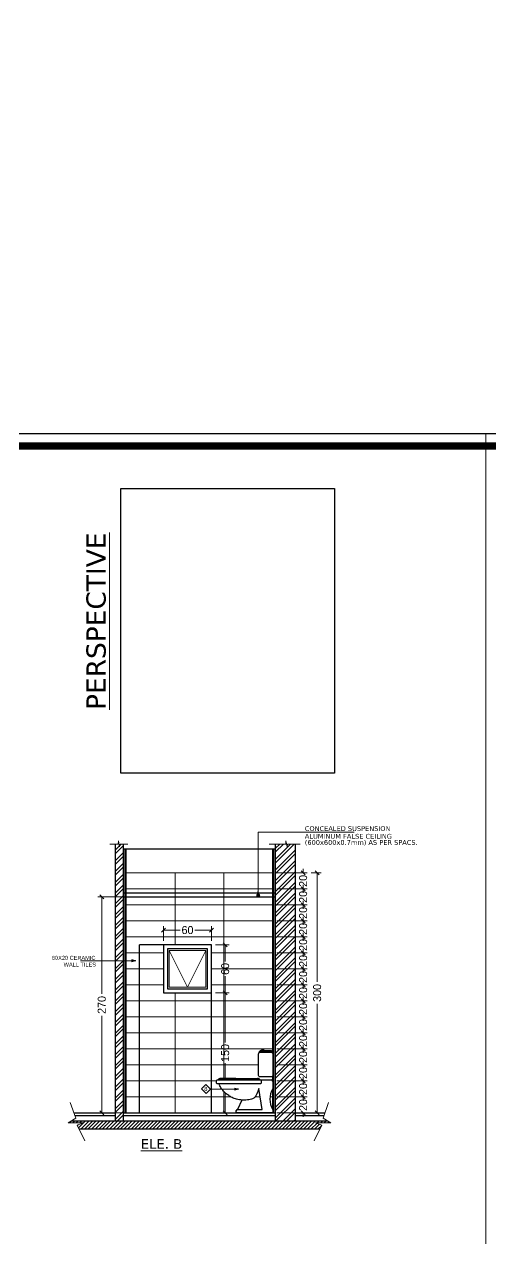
# Model space of a CAD drawing. Header units: centimetres. Extents: x 7997 to 116674, y 1017 to 13844.
# Drawn here: x 50776 to 51358, y 9766 to 11284 of the extents above; entities that cross this region are included whole.
import ezdxf
from ezdxf.xclip import XClip

# ---------------------------------------------------------------- set-up
doc = ezdxf.new("R2010")
doc.units = ezdxf.units.CM
doc.header["$LTSCALE"] = 200
doc.header["$XCLIPFRAME"] = 0
doc.header["$PDMODE"] = 2
for name, color, linetype in [('A-DIM', 10, 'Continuous'), ('AFP-HATCH-TILES', 251, 'Continuous'), ('AFP-TOILET FIXTURE', 8, 'Continuous'), ('AFP-WALL  PLASTER', 8, 'Continuous'), ('COL', 1, 'Continuous'), ('DIM', 11, 'Continuous'), ('STEP', 7, 'Continuous'), ('WIN', 6, 'Continuous')]:
    doc.layers.add(name, color=color, linetype=linetype)
for name, color, linetype, lineweight in [('HA', 251, 'Continuous', 0), ('HAT', 8, 'Continuous', 9), ('TEXT', 6, 'Continuous', 18), ('WALL', 3, 'Continuous', 25), ('WLL', 6, 'Continuous', 30)]:
    doc.layers.add(name, color=color, linetype=linetype, lineweight=lineweight)
doc.styles.add('sheet notes', font='verdana.ttf')
doc.styles.add('Style-Arial', font='arial.ttf')
doc.styles.add('T2', font='')
doc.styles.get('T2').set_extended_font_data('Elisia')
doc.dimstyles.new('NORMAL', dxfattribs={"dimtxt": 18, "dimasz": 5, "dimexe": 5, "dimexo": 5, "dimgap": 1, "dimtad": 0, "dimdec": 0, "dimdsep": 46, "dimtxsty": 'T2', "dimblk1": 'OBLIQUE', "dimblk2": 'OBLIQUE', "dimsah": 1, "dimcen": 0.09, "dimclrd": 4, "dimclre": 4, "dimclrt": 6, "dimadec": 0, "dimazin": 0, "dimtfac": 1, "dimtdec": 0, "dimtofl": 0, "dimtmove": 1, "dimatfit": 2, "dimldrblk": 'OPEN30', "dimfxl": 0, "dimtolj": 1, "dimtzin": 0, "dimlwd": 5, "dimlwe": 5, "dimarcsym": 0})
doc.dimstyles.new('NORMAL-1', dxfattribs={"dimtxt": 10, "dimasz": 5, "dimexe": 5, "dimexo": 5, "dimgap": 1, "dimtad": 0, "dimdec": 0, "dimdsep": 46, "dimtxsty": 'T2', "dimblk1": 'OBLIQUE', "dimblk2": 'OBLIQUE', "dimsah": 1, "dimcen": 0.09, "dimclrd": 4, "dimclre": 4, "dimclrt": 6, "dimadec": 0, "dimazin": 0, "dimtfac": 1, "dimtdec": 0, "dimtofl": 0, "dimtmove": 1, "dimatfit": 3, "dimldrblk": 'OPEN30', "dimfxl": 0, "dimtolj": 1, "dimtzin": 0, "dimlwd": 5, "dimlwe": 5, "dimarcsym": 0})
picture_1 = doc.add_image_def('image1.jpg', size_in_pixel=(2250, 3000))
pattern_1 = [(45, (-33014.8116, -54636.4848), (-2.65165043, 2.65165043), [])]

# ---------------------------------------------------------------- blocks, each defined once
blk = doc.blocks.new('_OBLIQUE')
at = {"color": 0, "linetype": 'ByBlock'}
blk.add_line((-0.5, -0.5), (0.5, 0.5), dxfattribs=at)
blk = doc.blocks.new('*D1312')
at = {"layer": 'Defpoints', "color": 0, "transparency": 16777216}
for p in [(50872.5, 10193.4, 0), (50903.1, 10193.4, 0), (50903.1, 9923.4, 0)]:
    blk.add_point(p, dxfattribs=at)
at = {"layer": 'DIM', "color": 4, "lineweight": 5, "transparency": 16777216}
for p, q in [((50898.1, 10193.4, 0), (50867.5, 10193.4, 0)), ((50872.5, 10193.4, 0), (50872.5, 10072.3, 0)), ((50872.5, 9923.4, 0), (50872.5, 10044.6, 0)), ((50898.1, 9923.4, 0), (50867.5, 9923.4, 0))]:
    blk.add_line(p, q, dxfattribs=at)
at = {"layer": 'DIM', "color": 4, "lineweight": 5, "transparency": 16777216, "xscale": 5, "yscale": 5, "zscale": 5}
for p, rotation in [((50872.5, 10193.4, 0), 90), ((50872.5, 9923.4, 0), 270)]:
    blk.add_blockref('_OBLIQUE', p, dxfattribs=dict(at, rotation=rotation))
at = {"layer": 'DIM', "color": 6, "transparency": 16777216, "insert": (50872.5, 10058.4, 0), "char_height": 10, "attachment_point": 5, "rotation": 90, "style": 'T2'}
blk.add_mtext('\\A1;270', dxfattribs=at)
blk = doc.blocks.new('_Open30')
at = {"color": 0, "linetype": 'ByBlock', "lineweight": -2}
for p, q in [((-1, 0.27), (0, 0)), ((0, 0), (-1, -0.27)), ((0, 0), (-1, 0))]:
    blk.add_line(p, q, dxfattribs=at)
blk = doc.blocks.new('*D1313')
at = {"layer": 'Defpoints', "color": 0, "transparency": 16777216}
for p in [(51086.1, 9943.4, 0), (51124.1, 9943.4, 0), (51086.1, 9923.4, 0)]:
    blk.add_point(p, dxfattribs=at)
at = {"layer": 'DIM', "color": 4, "lineweight": 5, "transparency": 16777216}
for p, q in [((51091.1, 9943.4, 0), (51129.1, 9943.4, 0)), ((51124.1, 9943.4, 0), (51124.1, 9948.4, 0)), ((51091.1, 9923.4, 0), (51129.1, 9923.4, 0)), ((51124.1, 9923.4, 0), (51124.1, 9918.4, 0))]:
    blk.add_line(p, q, dxfattribs=at)
at = {"layer": 'DIM', "color": 4, "lineweight": 5, "transparency": 16777216, "xscale": 5, "yscale": 5, "zscale": 5}
for p, rotation in [((51124.1, 9943.4, 0), 270), ((51124.1, 9923.4, 0), 90)]:
    blk.add_blockref('_OBLIQUE', p, dxfattribs=dict(at, rotation=rotation))
at = {"layer": 'DIM', "color": 6, "transparency": 16777216, "insert": (51124.1, 9933.4, 0), "char_height": 10, "attachment_point": 5, "rotation": 90, "style": 'T2'}
blk.add_mtext('\\A1;20', dxfattribs=at)
blk = doc.blocks.new('*D1314')
at = {"layer": 'Defpoints', "color": 0, "transparency": 16777216}
for p in [(51086.1, 9963.4, 0), (51124.1, 9963.4, 0), (51086.1, 9943.4, 0)]:
    blk.add_point(p, dxfattribs=at)
at = {"layer": 'DIM', "color": 4, "lineweight": 5, "transparency": 16777216}
for p, q in [((51124.1, 9963.4, 0), (51124.1, 9968.4, 0)), ((51091.1, 9963.4, 0), (51129.1, 9963.4, 0)), ((51091.1, 9943.4, 0), (51129.1, 9943.4, 0)), ((51124.1, 9943.4, 0), (51124.1, 9938.4, 0))]:
    blk.add_line(p, q, dxfattribs=at)
at = {"layer": 'DIM', "color": 4, "lineweight": 5, "transparency": 16777216, "xscale": 5, "yscale": 5, "zscale": 5}
for p, rotation in [((51124.1, 9963.4, 0), 270), ((51124.1, 9943.4, 0), 90)]:
    blk.add_blockref('_OBLIQUE', p, dxfattribs=dict(at, rotation=rotation))
at = {"layer": 'DIM', "color": 6, "transparency": 16777216, "insert": (51124.1, 9953.4, 0), "char_height": 10, "attachment_point": 5, "rotation": 90, "style": 'T2'}
blk.add_mtext('\\A1;20', dxfattribs=at)
blk = doc.blocks.new('*D1315')
at = {"layer": 'Defpoints', "color": 0, "transparency": 16777216}
for p in [(51086.1, 9983.4, 0), (51124.1, 9983.4, 0), (51086.1, 9963.4, 0)]:
    blk.add_point(p, dxfattribs=at)
at = {"layer": 'DIM', "color": 4, "lineweight": 5, "transparency": 16777216}
for p, q in [((51124.1, 9983.4, 0), (51124.1, 9988.4, 0)), ((51091.1, 9983.4, 0), (51129.1, 9983.4, 0)), ((51091.1, 9963.4, 0), (51129.1, 9963.4, 0)), ((51124.1, 9963.4, 0), (51124.1, 9958.4, 0))]:
    blk.add_line(p, q, dxfattribs=at)
at = {"layer": 'DIM', "color": 4, "lineweight": 5, "transparency": 16777216, "xscale": 5, "yscale": 5, "zscale": 5}
for p, rotation in [((51124.1, 9983.4, 0), 270), ((51124.1, 9963.4, 0), 90)]:
    blk.add_blockref('_OBLIQUE', p, dxfattribs=dict(at, rotation=rotation))
at = {"layer": 'DIM', "color": 6, "transparency": 16777216, "insert": (51124.1, 9973.4, 0), "char_height": 10, "attachment_point": 5, "rotation": 90, "style": 'T2'}
blk.add_mtext('\\A1;20', dxfattribs=at)
blk = doc.blocks.new('*D1316')
at = {"layer": 'Defpoints', "color": 0, "transparency": 16777216}
for p in [(51086.1, 10003.4, 0), (51124.1, 10003.4, 0), (51086.1, 9983.4, 0)]:
    blk.add_point(p, dxfattribs=at)
at = {"layer": 'DIM', "color": 4, "lineweight": 5, "transparency": 16777216}
for p, q in [((51091.1, 10003.4, 0), (51129.1, 10003.4, 0)), ((51124.1, 10003.4, 0), (51124.1, 10008.4, 0)), ((51091.1, 9983.4, 0), (51129.1, 9983.4, 0)), ((51124.1, 9983.4, 0), (51124.1, 9978.4, 0))]:
    blk.add_line(p, q, dxfattribs=at)
at = {"layer": 'DIM', "color": 4, "lineweight": 5, "transparency": 16777216, "xscale": 5, "yscale": 5, "zscale": 5}
for p, rotation in [((51124.1, 10003.4, 0), 270), ((51124.1, 9983.4, 0), 90)]:
    blk.add_blockref('_OBLIQUE', p, dxfattribs=dict(at, rotation=rotation))
at = {"layer": 'DIM', "color": 6, "transparency": 16777216, "insert": (51124.1, 9993.4, 0), "char_height": 10, "attachment_point": 5, "rotation": 90, "style": 'T2'}
blk.add_mtext('\\A1;20', dxfattribs=at)
blk = doc.blocks.new('*D1317')
at = {"layer": 'Defpoints', "color": 0, "transparency": 16777216}
for p in [(51086.1, 10023.4, 0), (51124.1, 10023.4, 0), (51086.1, 10003.4, 0)]:
    blk.add_point(p, dxfattribs=at)
at = {"layer": 'DIM', "color": 4, "lineweight": 5, "transparency": 16777216}
for p, q in [((51091.1, 10023.4, 0), (51129.1, 10023.4, 0)), ((51124.1, 10023.4, 0), (51124.1, 10028.4, 0)), ((51091.1, 10003.4, 0), (51129.1, 10003.4, 0)), ((51124.1, 10003.4, 0), (51124.1, 9998.4, 0))]:
    blk.add_line(p, q, dxfattribs=at)
at = {"layer": 'DIM', "color": 4, "lineweight": 5, "transparency": 16777216, "xscale": 5, "yscale": 5, "zscale": 5}
for p, rotation in [((51124.1, 10023.4, 0), 270), ((51124.1, 10003.4, 0), 90)]:
    blk.add_blockref('_OBLIQUE', p, dxfattribs=dict(at, rotation=rotation))
at = {"layer": 'DIM', "color": 6, "transparency": 16777216, "insert": (51124.1, 10013.4, 0), "char_height": 10, "attachment_point": 5, "rotation": 90, "style": 'T2'}
blk.add_mtext('\\A1;20', dxfattribs=at)
blk = doc.blocks.new('*D1318')
at = {"layer": 'Defpoints', "color": 0, "transparency": 16777216}
for p in [(51086.1, 10043.4, 0), (51124.1, 10043.4, 0), (51086.1, 10023.4, 0)]:
    blk.add_point(p, dxfattribs=at)
at = {"layer": 'DIM', "color": 4, "lineweight": 5, "transparency": 16777216}
for p, q in [((51124.1, 10043.4, 0), (51124.1, 10048.4, 0)), ((51091.1, 10043.4, 0), (51129.1, 10043.4, 0)), ((51091.1, 10023.4, 0), (51129.1, 10023.4, 0)), ((51124.1, 10023.4, 0), (51124.1, 10018.4, 0))]:
    blk.add_line(p, q, dxfattribs=at)
at = {"layer": 'DIM', "color": 4, "lineweight": 5, "transparency": 16777216, "xscale": 5, "yscale": 5, "zscale": 5}
for p, rotation in [((51124.1, 10043.4, 0), 270), ((51124.1, 10023.4, 0), 90)]:
    blk.add_blockref('_OBLIQUE', p, dxfattribs=dict(at, rotation=rotation))
at = {"layer": 'DIM', "color": 6, "transparency": 16777216, "insert": (51124.1, 10033.4, 0), "char_height": 10, "attachment_point": 5, "rotation": 90, "style": 'T2'}
blk.add_mtext('\\A1;20', dxfattribs=at)
blk = doc.blocks.new('*D1319')
at = {"layer": 'Defpoints', "color": 0, "transparency": 16777216}
for p in [(51086.1, 10063.4, 0), (51124.1, 10063.4, 0), (51086.1, 10043.4, 0)]:
    blk.add_point(p, dxfattribs=at)
at = {"layer": 'DIM', "color": 4, "lineweight": 5, "transparency": 16777216}
for p, q in [((51091.1, 10063.4, 0), (51129.1, 10063.4, 0)), ((51124.1, 10063.4, 0), (51124.1, 10068.4, 0)), ((51091.1, 10043.4, 0), (51129.1, 10043.4, 0)), ((51124.1, 10043.4, 0), (51124.1, 10038.4, 0))]:
    blk.add_line(p, q, dxfattribs=at)
at = {"layer": 'DIM', "color": 4, "lineweight": 5, "transparency": 16777216, "xscale": 5, "yscale": 5, "zscale": 5}
for p, rotation in [((51124.1, 10063.4, 0), 270), ((51124.1, 10043.4, 0), 90)]:
    blk.add_blockref('_OBLIQUE', p, dxfattribs=dict(at, rotation=rotation))
at = {"layer": 'DIM', "color": 6, "transparency": 16777216, "insert": (51124.1, 10053.4, 0), "char_height": 10, "attachment_point": 5, "rotation": 90, "style": 'T2'}
blk.add_mtext('\\A1;20', dxfattribs=at)
blk = doc.blocks.new('*D1320')
at = {"layer": 'Defpoints', "color": 0, "transparency": 16777216}
for p in [(51086.1, 10083.4, 0), (51124.1, 10083.4, 0), (51086.1, 10063.4, 0)]:
    blk.add_point(p, dxfattribs=at)
at = {"layer": 'DIM', "color": 4, "lineweight": 5, "transparency": 16777216}
for p, q in [((51091.1, 10083.4, 0), (51129.1, 10083.4, 0)), ((51124.1, 10083.4, 0), (51124.1, 10088.4, 0)), ((51091.1, 10063.4, 0), (51129.1, 10063.4, 0)), ((51124.1, 10063.4, 0), (51124.1, 10058.4, 0))]:
    blk.add_line(p, q, dxfattribs=at)
at = {"layer": 'DIM', "color": 4, "lineweight": 5, "transparency": 16777216, "xscale": 5, "yscale": 5, "zscale": 5}
for p, rotation in [((51124.1, 10083.4, 0), 270), ((51124.1, 10063.4, 0), 90)]:
    blk.add_blockref('_OBLIQUE', p, dxfattribs=dict(at, rotation=rotation))
at = {"layer": 'DIM', "color": 6, "transparency": 16777216, "insert": (51124.1, 10073.4, 0), "char_height": 10, "attachment_point": 5, "rotation": 90, "style": 'T2'}
blk.add_mtext('\\A1;20', dxfattribs=at)
blk = doc.blocks.new('*D1321')
at = {"layer": 'Defpoints', "color": 0, "transparency": 16777216}
for p in [(51086.1, 10103.4, 0), (51124.1, 10103.4, 0), (51086.1, 10083.4, 0)]:
    blk.add_point(p, dxfattribs=at)
at = {"layer": 'DIM', "color": 4, "lineweight": 5, "transparency": 16777216}
for p, q in [((51124.1, 10103.4, 0), (51124.1, 10108.4, 0)), ((51091.1, 10103.4, 0), (51129.1, 10103.4, 0)), ((51091.1, 10083.4, 0), (51129.1, 10083.4, 0)), ((51124.1, 10083.4, 0), (51124.1, 10078.4, 0))]:
    blk.add_line(p, q, dxfattribs=at)
at = {"layer": 'DIM', "color": 4, "lineweight": 5, "transparency": 16777216, "xscale": 5, "yscale": 5, "zscale": 5}
for p, rotation in [((51124.1, 10103.4, 0), 270), ((51124.1, 10083.4, 0), 90)]:
    blk.add_blockref('_OBLIQUE', p, dxfattribs=dict(at, rotation=rotation))
at = {"layer": 'DIM', "color": 6, "transparency": 16777216, "insert": (51124.1, 10093.4, 0), "char_height": 10, "attachment_point": 5, "rotation": 90, "style": 'T2'}
blk.add_mtext('\\A1;20', dxfattribs=at)
blk = doc.blocks.new('*D1322')
at = {"layer": 'Defpoints', "color": 0, "transparency": 16777216}
for p in [(51086.1, 10123.4, 0), (51124.1, 10123.4, 0), (51086.1, 10103.4, 0)]:
    blk.add_point(p, dxfattribs=at)
at = {"layer": 'DIM', "color": 4, "lineweight": 5, "transparency": 16777216}
for p, q in [((51091.1, 10123.4, 0), (51129.1, 10123.4, 0)), ((51124.1, 10123.4, 0), (51124.1, 10128.4, 0)), ((51091.1, 10103.4, 0), (51129.1, 10103.4, 0)), ((51124.1, 10103.4, 0), (51124.1, 10098.4, 0))]:
    blk.add_line(p, q, dxfattribs=at)
at = {"layer": 'DIM', "color": 4, "lineweight": 5, "transparency": 16777216, "xscale": 5, "yscale": 5, "zscale": 5}
for p, rotation in [((51124.1, 10123.4, 0), 270), ((51124.1, 10103.4, 0), 90)]:
    blk.add_blockref('_OBLIQUE', p, dxfattribs=dict(at, rotation=rotation))
at = {"layer": 'DIM', "color": 6, "transparency": 16777216, "insert": (51124.1, 10113.4, 0), "char_height": 10, "attachment_point": 5, "rotation": 90, "style": 'T2'}
blk.add_mtext('\\A1;20', dxfattribs=at)
blk = doc.blocks.new('*D1323')
at = {"layer": 'Defpoints', "color": 0, "transparency": 16777216}
for p in [(51086.1, 10143.4, 0), (51124.1, 10143.4, 0), (51086.1, 10123.4, 0)]:
    blk.add_point(p, dxfattribs=at)
at = {"layer": 'DIM', "color": 4, "lineweight": 5, "transparency": 16777216}
for p, q in [((51091.1, 10143.4, 0), (51129.1, 10143.4, 0)), ((51124.1, 10143.4, 0), (51124.1, 10148.4, 0)), ((51091.1, 10123.4, 0), (51129.1, 10123.4, 0)), ((51124.1, 10123.4, 0), (51124.1, 10118.4, 0))]:
    blk.add_line(p, q, dxfattribs=at)
at = {"layer": 'DIM', "color": 4, "lineweight": 5, "transparency": 16777216, "xscale": 5, "yscale": 5, "zscale": 5}
for p, rotation in [((51124.1, 10143.4, 0), 270), ((51124.1, 10123.4, 0), 90)]:
    blk.add_blockref('_OBLIQUE', p, dxfattribs=dict(at, rotation=rotation))
at = {"layer": 'DIM', "color": 6, "transparency": 16777216, "insert": (51124.1, 10133.4, 0), "char_height": 10, "attachment_point": 5, "rotation": 90, "style": 'T2'}
blk.add_mtext('\\A1;20', dxfattribs=at)
blk = doc.blocks.new('*D1324')
at = {"layer": 'Defpoints', "color": 0, "transparency": 16777216}
for p in [(51086.1, 10163.4, 0), (51124.1, 10163.4, 0), (51086.1, 10143.4, 0)]:
    blk.add_point(p, dxfattribs=at)
at = {"layer": 'DIM', "color": 4, "lineweight": 5, "transparency": 16777216}
for p, q in [((51124.1, 10163.4, 0), (51124.1, 10168.4, 0)), ((51091.1, 10163.4, 0), (51129.1, 10163.4, 0)), ((51091.1, 10143.4, 0), (51129.1, 10143.4, 0)), ((51124.1, 10143.4, 0), (51124.1, 10138.4, 0))]:
    blk.add_line(p, q, dxfattribs=at)
at = {"layer": 'DIM', "color": 4, "lineweight": 5, "transparency": 16777216, "xscale": 5, "yscale": 5, "zscale": 5}
for p, rotation in [((51124.1, 10163.4, 0), 270), ((51124.1, 10143.4, 0), 90)]:
    blk.add_blockref('_OBLIQUE', p, dxfattribs=dict(at, rotation=rotation))
at = {"layer": 'DIM', "color": 6, "transparency": 16777216, "insert": (51124.1, 10153.4, 0), "char_height": 10, "attachment_point": 5, "rotation": 90, "style": 'T2'}
blk.add_mtext('\\A1;20', dxfattribs=at)
blk = doc.blocks.new('*D1325')
at = {"layer": 'Defpoints', "color": 0, "transparency": 16777216}
for p in [(51086.1, 10183.4, 0), (51124.1, 10183.4, 0), (51086.1, 10163.4, 0)]:
    blk.add_point(p, dxfattribs=at)
at = {"layer": 'DIM', "color": 4, "lineweight": 5, "transparency": 16777216}
for p, q in [((51091.1, 10183.4, 0), (51129.1, 10183.4, 0)), ((51124.1, 10183.4, 0), (51124.1, 10188.4, 0)), ((51091.1, 10163.4, 0), (51129.1, 10163.4, 0)), ((51124.1, 10163.4, 0), (51124.1, 10158.4, 0))]:
    blk.add_line(p, q, dxfattribs=at)
at = {"layer": 'DIM', "color": 4, "lineweight": 5, "transparency": 16777216, "xscale": 5, "yscale": 5, "zscale": 5}
for p, rotation in [((51124.1, 10183.4, 0), 270), ((51124.1, 10163.4, 0), 90)]:
    blk.add_blockref('_OBLIQUE', p, dxfattribs=dict(at, rotation=rotation))
at = {"layer": 'DIM', "color": 6, "transparency": 16777216, "insert": (51124.1, 10173.4, 0), "char_height": 10, "attachment_point": 5, "rotation": 90, "style": 'T2'}
blk.add_mtext('\\A1;20', dxfattribs=at)
blk = doc.blocks.new('*D1326')
at = {"layer": 'Defpoints', "color": 0, "transparency": 16777216}
for p in [(51086.1, 10203.4, 0), (51124.1, 10203.4, 0), (51086.1, 10183.4, 0)]:
    blk.add_point(p, dxfattribs=at)
at = {"layer": 'DIM', "color": 4, "lineweight": 5, "transparency": 16777216}
for p, q in [((51091.1, 10203.4, 0), (51129.1, 10203.4, 0)), ((51124.1, 10203.4, 0), (51124.1, 10208.4, 0)), ((51091.1, 10183.4, 0), (51129.1, 10183.4, 0)), ((51124.1, 10183.4, 0), (51124.1, 10178.4, 0))]:
    blk.add_line(p, q, dxfattribs=at)
at = {"layer": 'DIM', "color": 4, "lineweight": 5, "transparency": 16777216, "xscale": 5, "yscale": 5, "zscale": 5}
for p, rotation in [((51124.1, 10203.4, 0), 270), ((51124.1, 10183.4, 0), 90)]:
    blk.add_blockref('_OBLIQUE', p, dxfattribs=dict(at, rotation=rotation))
at = {"layer": 'DIM', "color": 6, "transparency": 16777216, "insert": (51124.1, 10193.4, 0), "char_height": 10, "attachment_point": 5, "rotation": 90, "style": 'T2'}
blk.add_mtext('\\A1;20', dxfattribs=at)
blk = doc.blocks.new('*D1327')
at = {"layer": 'Defpoints', "color": 0, "transparency": 16777216}
for p in [(51086.1, 10223.4, 0), (51124.1, 10223.4, 0), (51086.1, 10203.4, 0)]:
    blk.add_point(p, dxfattribs=at)
at = {"layer": 'DIM', "color": 4, "lineweight": 5, "transparency": 16777216}
for p, q in [((51124.1, 10223.4, 0), (51124.1, 10228.4, 0)), ((51091.1, 10223.4, 0), (51129.1, 10223.4, 0)), ((51091.1, 10203.4, 0), (51129.1, 10203.4, 0)), ((51124.1, 10203.4, 0), (51124.1, 10198.4, 0))]:
    blk.add_line(p, q, dxfattribs=at)
at = {"layer": 'DIM', "color": 4, "lineweight": 5, "transparency": 16777216, "xscale": 5, "yscale": 5, "zscale": 5}
for p, rotation in [((51124.1, 10223.4, 0), 270), ((51124.1, 10203.4, 0), 90)]:
    blk.add_blockref('_OBLIQUE', p, dxfattribs=dict(at, rotation=rotation))
at = {"layer": 'DIM', "color": 6, "transparency": 16777216, "insert": (51124.1, 10213.4, 0), "char_height": 10, "attachment_point": 5, "rotation": 90, "style": 'T2'}
blk.add_mtext('\\A1;20', dxfattribs=at)
blk = doc.blocks.new('*D1307')
at = {"layer": 'Defpoints', "color": 0, "transparency": 16777216}
for p in [(51129.1, 10223.4, 0), (51129.1, 9923.4, 0), (51141.6, 9923.4, 0)]:
    blk.add_point(p, dxfattribs=at)
at = {"layer": 'DIM', "color": 4, "lineweight": 5, "transparency": 16777216}
for p, q in [((51134.1, 10223.4, 0), (51146.6, 10223.4, 0)), ((51141.6, 10223.4, 0), (51141.6, 10087.3, 0)), ((51141.6, 9923.4, 0), (51141.6, 10059.6, 0)), ((51134.1, 9923.4, 0), (51146.6, 9923.4, 0))]:
    blk.add_line(p, q, dxfattribs=at)
at = {"layer": 'DIM', "color": 4, "lineweight": 5, "transparency": 16777216, "xscale": 5, "yscale": 5, "zscale": 5}
for p, rotation in [((51141.6, 10223.4, 0), 90), ((51141.6, 9923.4, 0), 270)]:
    blk.add_blockref('_OBLIQUE', p, dxfattribs=dict(at, rotation=rotation))
at = {"layer": 'DIM', "color": 6, "transparency": 16777216, "insert": (51141.6, 10073.4, 0), "char_height": 10, "attachment_point": 5, "rotation": 90, "style": 'T2'}
blk.add_mtext('\\A1;300', dxfattribs=at)
blk = doc.blocks.new('DOT')
at = {"color": 0, "linetype": 'ByBlock'}
blk.add_line((-0.5, 0), (-1, 0), dxfattribs=at)
at = {"color": 0, "linetype": 'ByBlock', "const_width": 0.5}
blk.add_lwpolyline([(-0.25, 0, 1), (0.25, 0, 1)], format="xyb", close=True, dxfattribs=at)
blk = doc.blocks.new('*D1328')
at = {"layer": 'Defpoints', "color": 0, "transparency": 16777216}
for p in [(51009.6, 10133.4, 0), (51026.7, 10133.4, 0), (51009.6, 10073.4, 0)]:
    blk.add_point(p, dxfattribs=at)
at = {"layer": 'WALL', "color": 4, "lineweight": 5, "transparency": 16777216}
for p, q in [((51014.6, 10133.4, 0), (51031.7, 10133.4, 0)), ((51026.7, 10133.4, 0), (51026.7, 10112.5, 0)), ((51026.7, 10073.4, 0), (51026.7, 10094.3, 0)), ((51014.6, 10073.4, 0), (51031.7, 10073.4, 0))]:
    blk.add_line(p, q, dxfattribs=at)
at = {"layer": 'WALL', "color": 4, "lineweight": 5, "transparency": 16777216, "xscale": 5, "yscale": 5, "zscale": 5}
for p, rotation in [((51026.7, 10133.4, 0), 90), ((51026.7, 10073.4, 0), 270)]:
    blk.add_blockref('_OBLIQUE', p, dxfattribs=dict(at, rotation=rotation))
at = {"layer": 'WALL', "color": 6, "transparency": 16777216, "insert": (51026.7, 10103.4, 0), "char_height": 10, "attachment_point": 5, "rotation": 90, "style": 'T2'}
blk.add_mtext('\\A1;60', dxfattribs=at)
blk = doc.blocks.new('*D1306')
at = {"layer": 'Defpoints', "color": 0, "transparency": 16777216}
for p in [(51009.6, 10073.4, 0), (51009.6, 9923.4, 0), (51026.7, 9923.4, 0)]:
    blk.add_point(p, dxfattribs=at)
at = {"layer": 'WALL', "color": 4, "lineweight": 5, "transparency": 16777216}
for p, q in [((51014.6, 10073.4, 0), (51031.7, 10073.4, 0)), ((51026.7, 10073.4, 0), (51026.7, 10011.3, 0)), ((51026.7, 9923.4, 0), (51026.7, 9985.5, 0)), ((51014.6, 9923.4, 0), (51031.7, 9923.4, 0))]:
    blk.add_line(p, q, dxfattribs=at)
at = {"layer": 'WALL', "color": 4, "lineweight": 5, "transparency": 16777216, "xscale": 5, "yscale": 5, "zscale": 5}
for p, rotation in [((51026.7, 10073.4, 0), 90), ((51026.7, 9923.4, 0), 270)]:
    blk.add_blockref('_OBLIQUE', p, dxfattribs=dict(at, rotation=rotation))
at = {"layer": 'WALL', "color": 6, "transparency": 16777216, "insert": (51026.7, 9998.4, 0), "char_height": 10, "attachment_point": 5, "rotation": 90, "style": 'T2'}
blk.add_mtext('\\A1;150', dxfattribs=at)
blk = doc.blocks.new('*D1308')
at = {"layer": 'Defpoints', "color": 0, "transparency": 16777216}
for p in [(50949.6, 10151.9, 0), (50949.6, 10133.4, 0), (51009.6, 10133.4, 0)]:
    blk.add_point(p, dxfattribs=at)
at = {"layer": 'WALL', "color": 4, "lineweight": 5, "transparency": 16777216}
for p, q in [((50949.6, 10138.4, 0), (50949.6, 10156.9, 0)), ((50949.6, 10151.9, 0), (50970.5, 10151.9, 0)), ((51009.6, 10151.9, 0), (50988.7, 10151.9, 0)), ((51009.6, 10138.4, 0), (51009.6, 10156.9, 0))]:
    blk.add_line(p, q, dxfattribs=at)
at = {"layer": 'WALL', "color": 4, "lineweight": 5, "transparency": 16777216, "xscale": 5, "yscale": 5, "zscale": 5, "rotation": 180}
blk.add_blockref('_OBLIQUE', (50949.6, 10151.9, 0), dxfattribs=at)
at = {"layer": 'WALL', "color": 4, "lineweight": 5, "transparency": 16777216, "xscale": 5, "yscale": 5, "zscale": 5}
blk.add_blockref('_OBLIQUE', (51009.6, 10151.9, 0), dxfattribs=at)
at = {"layer": 'WALL', "color": 6, "transparency": 16777216, "insert": (50979.6, 10151.9, 0), "char_height": 10, "attachment_point": 5, "style": 'T2'}
blk.add_mtext('\\A1;60', dxfattribs=at)
blk = doc.blocks.new('Xibetbp')
blk.add_wipeout([(0, 0), (0, 0), (0, 0), (0, 48), (-11, 69), (-15, 77), (-18, 84), (-23, 97), (-26, 105), (-29, 114), (-32, 129), (-35, 140), (-37, 149), (-38, 158), (-39, 169), (-40, 178), (-40, 188), (-41, 197), (-40, 209), (-40, 219), (-39, 228), (-37, 244), (-34, 257), (-30, 273), (-25, 291), (-22, 299), (-18, 309), (-15, 317), (-11, 326), (-6, 336), (-6, 336), (0, 346), (0, 451), (0, 455), (0, 455), (-1, 458), (-2, 460), (-4, 463), (-6, 465), (-9, 468), (-12, 470), (-16, 471), (-18, 471), (-20, 471), (-179, 471), (-181, 474), (-181, 474), (-184, 477), (-185, 479), (-188, 481), (-194, 485), (-197, 486), (-199, 487), (-202, 487), (-204, 488), (-206, 488), (-209, 488), (-211, 488), (-214, 488), (-745, 488), (-749, 488), (-752, 488), (-754, 487), (-757, 486), (-761, 485), (-762, 485), (-765, 483), (-768, 480), (-770, 479), (-773, 477), (-775, 474), (-777, 471), (-778, 471), (-779, 471), (-782, 471), (-784, 471), (-786, 470), (-787, 469), (-789, 469), (-791, 467), (-791, 467), (-793, 465), (-796, 463), (-796, 462), (-798, 458), (-798, 458), (-799, 456), (-799, 456), (-799, 451), (-799, 451), (-799, 432), (-799, 429), (-799, 429), (-798, 425), (-798, 425), (-796, 421), (-793, 418), (-793, 418), (-793, 418), (-788, 414), (-786, 413), (-782, 412), (-779, 412), (-779, 412), (-762, 412), (-760, 405), (-760, 405), (-757, 397), (-753, 390), (-750, 383), (-747, 376), (-743, 370), (-739, 363), (-739, 363), (-727, 344), (-714, 327), (-705, 316), (-695, 306), (-690, 301), (-680, 291), (-664, 277), (-659, 273), (-647, 264), (-630, 252), (-607, 236), (-588, 225), (-575, 218), (-561, 211), (-553, 208), (-538, 202), (-521, 197), (-494, 190), (-440, 184), (-428, 183), (-406, 183), (-383, 183), (-350, 186), (-311, 193), (-294, 198), (-278, 206), (-270, 211), (-256, 225), (-248, 235), (-234, 257), (-227, 270), (-219, 287), (-212, 304), (-203, 325), (-192, 327), (-195, 346), (-150, 48), (-501, 48), (-505, 48), (-508, 47), (-511, 45), (-515, 42), (-515, 42), (-520, 34), (-521, 28), (-521, 28), (-521, 0), (0, 0), (0, 48)]).dxf.layer = 'AFP-TOILET FIXTURE'
at = {"layer": 'AFP-TOILET FIXTURE'}
for p, q in [((-524, 488), (-741, 488)), ((-150, 48), (-195, 346)), ((-439, 183), (-498, 48)), ((-521, 0), (-521, 28)), ((0, 0), (-521, 0)), ((-501, 48), (-150, 48)), ((0, 48), (0, 0))]:
    blk.add_line(p, q, dxfattribs=at)
blk.add_lwpolyline([(-195, 346), (-212, 304), (-227, 270), (-241, 244), (-256, 225), (-270, 211), (-285, 201), (-302, 195), (-320, 190), (-339, 187), (-360, 185), (-383, 183), (-406, 183), (-428, 183), (-451, 185), (-473, 187), (-494, 190), (-513, 194), (-530, 199), (-546, 205), (-561, 211), (-575, 218), (-588, 225), (-601, 232), (-613, 240), (-625, 248), (-636, 256), (-647, 264), (-659, 273), (-669, 282), (-680, 291), (-690, 301), (-700, 311), (-709, 322), (-718, 333), (-727, 344), (-735, 357), (-743, 370), (-750, 383), (-757, 397), (-762, 412)], dxfattribs=at)
for centre, radius, start, end in [((-745, 451), 37.8, 85.1553, 147.2586), ((254, 197), 294, 149.5687, 210.4313), ((-501, 28), 20, 90, 180)]:
    blk.add_arc(centre, radius, start, end, dxfattribs=at)
blk.add_wipeout([(-180, 511), (-20, 511), (-17, 512), (-15, 512), (-12, 513), (-9, 515), (-9, 515), (-7, 516), (-6, 517), (-6, 517), (-5, 519), (-4, 520), (-3, 521), (-2, 522), (-2, 523), (-1, 525), (0, 527), (0, 529), (0, 531), (0, 841), (0, 845), (0, 845), (-1, 849), (-3, 852), (-6, 855), (-6, 855), (-6, 855), (-8, 860), (-9, 863), (-12, 871), (-12, 871), (-14, 874), (-16, 876), (-20, 880), (-20, 880), (-26, 882), (-31, 883), (-31, 883), (-125, 883), (-125, 898), (-159, 898), (-159, 883), (-168, 883), (-170, 883), (-173, 882), (-175, 881), (-177, 881), (-178, 880), (-180, 879), (-182, 877), (-183, 876), (-184, 874), (-185, 872), (-187, 869), (-188, 867), (-189, 864), (-189, 864), (-191, 861), (-185, 872), (-187, 869), (-188, 867), (-189, 864), (-191, 861), (-192, 859), (-193, 856), (-195, 854), (-195, 854), (-198, 850), (-198, 850), (-199, 846), (-200, 844), (-200, 841), (-200, 531), (-200, 531), (-200, 528), (-200, 528), (-199, 524), (-199, 524), (-197, 521), (-194, 517), (-194, 517), (-192, 515), (-191, 515), (-189, 514), (-186, 512), (-183, 512)]).dxf.layer = 'AFP-TOILET FIXTURE'
for p, q in [((-524, 488), (-214, 488)), ((-182, 471), (-20, 471)), ((0, 451), (0, 346))]:
    blk.add_line(p, q, dxfattribs=at)
for points in [[(-200, 841, -0.214835), (-193, 856), (-185, 872, -0.283841), (-168, 883), (-159, 883), (-159, 898), (-125, 898), (-125, 883), (-31, 883, -0.300817), (-12, 871), (-6, 855, -0.196919), (0, 841), (0, 531, -0.414214), (-20, 511), (-180, 511, -0.414214), (-200, 531)], [(0, 841), (0, 531, -0.414214), (-20, 511), (-180, 511, -0.414214), (-200, 531), (-200, 841, -0.414214), (-180, 861), (-20, 861, -0.414214)], [(-524, 488), (-214, 488, -0.27781), (-179, 471), (-20, 471, -0.414214), (0, 451), (0, 346, 0.271987), (0, 48), (0, 0), (-521, 0), (-521, 28, -0.414214), (-501, 48), (-150, 48), (-195, 346), (-212, 304), (-227, 270), (-241, 244), (-256, 225), (-270, 211), (-285, 201), (-302, 195), (-320, 190), (-339, 187), (-360, 185), (-383, 183), (-406, 183), (-428, 183), (-451, 185), (-473, 187), (-494, 190), (-513, 194), (-530, 199), (-546, 205), (-561, 211), (-575, 218), (-588, 225), (-601, 232), (-613, 240), (-625, 248), (-636, 256), (-647, 264), (-659, 273), (-669, 282), (-680, 291), (-690, 301), (-700, 311), (-709, 322), (-718, 333), (-727, 344), (-735, 357), (-743, 370), (-750, 383), (-757, 397), (-762, 412), (-779, 412, -0.414214), (-799, 432), (-799, 451, -0.414214), (-779, 471), (-777, 471, -0.27781), (-742, 488)], [(-162, 451), (-162, 432, -0.414214), (-182, 412), (-779, 412, -0.414214), (-799, 432), (-799, 451, -0.414214), (-779, 471), (-182, 471, -0.414214)]]:
    blk.add_lwpolyline(points, format="xyb", close=True, dxfattribs=at)
blk.add_lwpolyline([(-6, 855), (-12, 871, 0.300817), (-31, 883), (-168, 883, 0.283841), (-185, 872), (-193, 856)], format="xyb", dxfattribs=at)
blk.add_lwpolyline([(-125, 883), (-125, 898), (-159, 898), (-159, 883)], close=True, dxfattribs=at)
for centre, radius, start, end in [((-211, 451), 37.8, 32.7414, 94.8447), ((-20, 451), 20, 0, 90)]:
    blk.add_arc(centre, radius, start, end, dxfattribs=at)
blk = doc.blocks.new('08-TITLE SHEET-selattin', base_point=(45714.8, -203081.4))
at = {"color": 0}
blk.add_lwpolyline([(51244.8, -203081.4), (45714.8, -203081.4), (45714.8, -206921.4), (51244.8, -206921.4)], close=True, dxfattribs=at)
at = {"color": 0, "linetype": 'ByBlock', "const_width": 17}
blk.add_lwpolyline([(45744.3, -206891.9), (51215.3, -206891.9), (51215.3, -203110.8), (45744.3, -203110.8)], close=True, dxfattribs=at)
at = {"layer": 'HA', "ltscale": 1.2}
blk.add_lwpolyline([(45714.8, -203081.4), (51244.8, -203081.4), (51244.8, -206921.4), (45714.8, -206921.4)], close=True, dxfattribs=at)
blk = doc.blocks.new('06-FF COLUMNS-Essa', base_point=(38719.9, 8657))
at = {"layer": 'COL', "ltscale": 0.05}
h = blk.add_hatch(dxfattribs=at)
h.set_pattern_fill('ANSI31', color=8, scale=30)
h.set_pattern_definition(pattern_1)
h.paths.add_polyline_path([(39739.9, 10172), (39759.9, 10172), (39759.9, 10112), (39739.9, 10112)])
h = blk.add_hatch(dxfattribs=at)
h.set_pattern_fill('ANSI31', color=8, scale=30)
h.set_pattern_definition(pattern_1)
h.paths.add_polyline_path([(39339.9, 10042), (39359.9, 10042), (39359.9, 10102), (39339.9, 10102)])
h = blk.add_hatch(dxfattribs=at)
h.set_pattern_fill('ANSI31', color=8, scale=30, angle=-90)
h.set_pattern_definition([(315, (-25928.6265, 81826.674), (2.65165043, 2.65165043), [])])
h.paths.add_polyline_path([(38769.9, 10062), (38769.9, 10002), (38749.9, 10002), (38749.9, 10062)])
h = blk.add_hatch(dxfattribs=at)
h.set_pattern_fill('ANSI31', color=8, scale=30)
h.set_pattern_definition(pattern_1)
h.paths.add_polyline_path([(39739.9, 9677), (39759.9, 9677), (39759.9, 9737), (39739.9, 9737)])
h = blk.add_hatch(dxfattribs=at)
h.set_pattern_fill('ANSI31', color=8, scale=30)
h.set_pattern_definition(pattern_1)
h.paths.add_polyline_path([(39339.9, 9587), (39359.9, 9587), (39359.9, 9657), (39339.9, 9657)])
h = blk.add_hatch(dxfattribs=at)
h.set_pattern_fill('ANSI31', color=8, scale=30)
h.set_pattern_definition(pattern_1)
h.paths.add_polyline_path([(38769.9, 9587), (38699.9, 9587), (38699.9, 9607), (38769.9, 9607)])
h = blk.add_hatch(dxfattribs=at)
h.set_pattern_fill('ANSI31', color=8, scale=30)
h.set_pattern_definition(pattern_1)
h.paths.add_polyline_path([(38769.9, 9327), (38699.9, 9327), (38699.9, 9347), (38769.9, 9347)])
h = blk.add_hatch(dxfattribs=at)
h.set_pattern_fill('ANSI31', color=8, scale=30)
h.set_pattern_definition(pattern_1)
h.paths.add_polyline_path([(39339.9, 9347), (39359.9, 9347), (39359.9, 9277), (39339.9, 9277)])
h = blk.add_hatch(dxfattribs=at)
h.set_pattern_fill('ANSI31', color=8, scale=30)
h.set_pattern_definition(pattern_1)
h.paths.add_polyline_path([(39739.9, 9347), (39759.9, 9347), (39759.9, 9287), (39739.9, 9287)])
h = blk.add_hatch(dxfattribs=at)
h.set_pattern_fill('ANSI31', color=8, scale=30)
h.set_pattern_definition(pattern_1)
h.paths.add_polyline_path([(38769.9, 8837), (38749.9, 8837), (38749.9, 8897), (38769.9, 8897)])
h = blk.add_hatch(dxfattribs=at)
h.set_pattern_fill('ANSI31', color=8, scale=30)
h.set_pattern_definition(pattern_1)
h.paths.add_polyline_path([(39339.9, 8837), (39359.9, 8837), (39359.9, 8897), (39339.9, 8897)])
h = blk.add_hatch(dxfattribs=at)
h.set_pattern_fill('ANSI31', color=8, scale=30)
h.set_pattern_definition(pattern_1)
h.paths.add_polyline_path([(39759.9, 8687), (39739.9, 8687), (39739.9, 8747), (39759.9, 8747)])
h = blk.add_hatch(dxfattribs=at)
h.set_pattern_fill('ANSI31', color=8, scale=30)
h.set_pattern_definition(pattern_1)
h.paths.add_polyline_path([(39339.9, 8707), (39339.9, 8687), (39399.9, 8687), (39399.9, 8707)])
at = {"layer": 'DIM'}
h = blk.add_hatch(dxfattribs=at)
h.set_pattern_fill('ANSI31', color=8)
h.set_pattern_definition([(45, (38719.8604, 8657.002), (-2.245064, 2.245064), [])])
h.paths.add_polyline_path([(38719.9, 8657), (38849.9, 8657), (38849.9, 8687), (38719.9, 8687)])
at = {"layer": 'COL'}
for points in [[(39739.9, 10172), (39759.9, 10172), (39759.9, 10112), (39739.9, 10112)], [(39339.9, 10042), (39359.9, 10042), (39359.9, 10102), (39339.9, 10102)], [(38769.9, 10062), (38769.9, 10002), (38749.9, 10002), (38749.9, 10062)], [(39739.9, 9677), (39759.9, 9677), (39759.9, 9737), (39739.9, 9737)], [(39339.9, 9587), (39359.9, 9587), (39359.9, 9657), (39339.9, 9657)], [(38769.9, 9587), (38699.9, 9587), (38699.9, 9607), (38769.9, 9607)], [(38769.9, 9327), (38699.9, 9327), (38699.9, 9347), (38769.9, 9347)], [(39339.9, 9347), (39359.9, 9347), (39359.9, 9277), (39339.9, 9277)], [(39739.9, 9347), (39759.9, 9347), (39759.9, 9287), (39739.9, 9287)], [(38769.9, 8837), (38749.9, 8837), (38749.9, 8897), (38769.9, 8897)], [(39339.9, 8837), (39359.9, 8837), (39359.9, 8897), (39339.9, 8897)], [(39759.9, 8687), (39739.9, 8687), (39739.9, 8747), (39759.9, 8747)], [(39339.9, 8707), (39339.9, 8687), (39399.9, 8687), (39399.9, 8707)], [(38719.9, 8657), (38849.9, 8657), (38849.9, 8687), (38719.9, 8687)]]:
    blk.add_lwpolyline(points, close=True, dxfattribs=at)
blk = doc.blocks.new('03-FIRST FLOOR PLAN-selattin', base_point=(31015.7, 25621.5))
at = {"color": 6, "ltscale": 2}
blk.add_blockref('06-FF COLUMNS-Essa', (29945.7, 24076.5), dxfattribs=at)

msp = doc.modelspace()

# ---------------------------------------------------------------- hatches: boundary and pattern name
at = {"layer": 'HAT'}
h = msp.add_hatch(dxfattribs=at)
h.set_pattern_fill('ANSI32', color=8)
h.set_pattern_definition([(45, (18931.259, -6565.34), (-6.735192, 6.735192), []), (45, (18935.7495, -6565.34), (-6.735192, 6.735192), [])])
h.paths.add_polyline_path([(50899.5964, 10259.4372), (50895.4083, 10259.4372), (50894.7452, 10255.8761), (50893.2944, 10263.2881), (50893.0944, 10259.4699), (50889.5964, 10259.4699), (50889.5964, 9913.4148), (50899.5964, 9913.4148)])
h = msp.add_hatch(dxfattribs=at)
h.set_pattern_fill('ANSI32', color=8)
h.set_pattern_definition([(45, (18981.259, -6565.34), (-6.735192, 6.735192), []), (45, (18985.7495, -6565.34), (-6.735192, 6.735192), [])])
h.paths.add_polyline_path([(51114.5964, 10259.4372), (51104.6139, 10259.4372), (51103.9509, 10255.8761), (51103.2475, 10259.4699), (51089.5964, 10259.4699), (51089.5964, 9913.4148), (51114.5964, 9913.4148)])
h = msp.add_hatch(dxfattribs=at)
h.set_pattern_fill('ANSI31', color=8)
h.set_pattern_definition([(45, (18981.2593, -6565.34), (-2.24506403, 2.24506403), [])])
h.paths.add_polyline_path([(51145.1045, 9903.4148), (51147.4337, 9908.2008), (51139.6763, 9910.9359), (51158.6592, 9910.9359), (51154.7116, 9913.4148), (50834.4813, 9913.4148), (50830.5336, 9910.9359), (50849.5166, 9910.9359), (50841.7591, 9908.2008), (50844.0884, 9903.4148)])

# ---------------------------------------------------------------- linework, layer by layer
at = {"layer": 'AFP-HATCH-TILES', "color": 251}
for p, q in [((50903.0964, 9923.4148, 0), (50903.0964, 10253.4148, 0)), ((51086.0964, 9923.4148, 0), (51086.0964, 10253.4148, 0))]:
    msp.add_line(p, q, dxfattribs=at)
at = {"layer": 'AFP-WALL  PLASTER'}
for p, q in [((50901.5964, 9923.4148, 0), (50901.5964, 10253.4148, 0)), ((51087.5964, 9923.4148, 0), (51087.5964, 10253.4148, 0))]:
    msp.add_line(p, q, dxfattribs=at)
at = {"layer": 'COL'}
for p, q in [((50834.4813, 9913.4148, 0), (51154.7116, 9913.4148, 0)), ((50844.0884, 9903.4148, 0), (51145.1045, 9903.4148, 0))]:
    msp.add_line(p, q, dxfattribs=at)
at = {"layer": 'HAT'}
for p, q in [((51352.4122, 8756.0841), (51352.4122, 10772.0841)), ((50903.0964, 10223.4148, 0), (51086.0964, 10223.4148, 0)), ((50964.0964, 10133.4148, 0), (50964.0964, 10223.4148, 0)), ((51025.0964, 9923.4148, 0), (51025.0964, 10223.4148, 0)), ((50903.0964, 10203.4148, 0), (51086.0964, 10203.4148, 0)), ((50903.0964, 10183.4148, 0), (51086.0964, 10183.4148, 0)), ((50903.0964, 10163.4148, 0), (51086.0964, 10163.4148, 0)), ((50903.0964, 10143.4148, 0), (51086.0964, 10143.4148, 0)), ((50903.0964, 10123.4148, 0), (50949.5964, 10123.4148, 0)), ((51009.5964, 10123.4148, 0), (51086.0964, 10123.4148, 0)), ((50903.0964, 10103.4148, 0), (50949.5964, 10103.4148, 0)), ((51009.5964, 10103.4148, 0), (51086.0964, 10103.4148, 0)), ((50903.0964, 10083.4148, 0), (50949.5964, 10083.4148, 0)), ((51009.5964, 10083.4148, 0), (51086.0964, 10083.4148, 0)), ((50903.0964, 10063.4148, 0), (51086.0964, 10063.4148, 0)), ((50964.0964, 9923.4148, 0), (50964.0964, 10073.4148, 0)), ((50903.0964, 10043.4148, 0), (51086.0964, 10043.4148, 0)), ((50903.0964, 10023.4148, 0), (51086.0964, 10023.4148, 0)), ((50903.0964, 10003.4148, 0), (51086.0964, 10003.4148, 0)), ((50903.0964, 9983.4148, 0), (51086.0964, 9983.4148, 0)), ((50903.0964, 9963.4148, 0), (51086.0964, 9963.4148, 0)), ((50903.0964, 9943.4148, 0), (51086.0964, 9943.4148, 0))]:
    msp.add_line(p, q, dxfattribs=at)
at = {"layer": 'HAT', "elevation": 0}
for points in [[(50882.7622, 10259.4699), (50893.0944, 10259.4699), (50893.2944, 10263.2881), (50894.7452, 10255.8761), (50895.4083, 10259.4372), (50905.1907, 10259.4372)], [(51081.5389, 10259.4699), (51102.3, 10259.4699), (51102.5001, 10263.2881), (51103.9509, 10255.8761), (51104.6139, 10259.4372), (51120.1907, 10259.4372)], [(50956.5964, 10126.4148), (50979.5964, 10080.4148), (51002.5964, 10126.4148)], [(50833.22, 9936.5161), (50840.1164, 9916.9533), (50830.5336, 9910.9359), (50849.5166, 9910.9359), (50841.7591, 9908.2008), (50851.1954, 9888.8118)], [(51155.9728, 9936.5161), (51149.0765, 9916.9533), (51158.6592, 9910.9359), (51139.6763, 9910.9359), (51147.4337, 9908.2008), (51137.9974, 9888.8118)]]:
    msp.add_lwpolyline(points, dxfattribs=at)
msp.add_lwpolyline([(51002.5964, 10126.4148), (50956.5964, 10126.4148), (50956.5964, 10080.4148), (51002.5964, 10080.4148)], close=True, dxfattribs=at)
at = {"layer": 'STEP'}
for p, q in [((50899.5964, 10253.4148, 0), (51089.5964, 10253.4148, 0)), ((50899.5964, 10198.4148, 0), (51089.5964, 10198.4148, 0)), ((50899.5964, 10193.4148, 0), (51089.5964, 10193.4148, 0)), ((50837.8385, 9923.4148, 0), (50889.5964, 9923.4148, 0)), ((50899.5964, 9923.4148, 0), (51089.5964, 9923.4148, 0)), ((51114.5964, 9923.4148, 0), (51151.3543, 9923.4148, 0)), ((50838.8961, 9920.4148, 0), (50889.5964, 9920.4148, 0)), ((50899.5964, 9920.4148, 0), (51089.5964, 9920.4148, 0)), ((51114.5964, 9920.4148, 0), (51150.2967, 9920.4148, 0))]:
    msp.add_line(p, q, dxfattribs=at)
at = {"layer": 'WALL'}
for p, q in [((50889.5964, 9913.4148, 0), (50889.5964, 10259.4699, 0)), ((50899.5964, 9913.4148, 0), (50899.5964, 10259.4372, 0)), ((51089.5964, 9913.4148, 0), (51089.5964, 10259.4699, 0)), ((51114.5964, 9913.4148, 0), (51114.5964, 10259.4372, 0)), ((50919.5964, 9923.4148, 0), (50919.5964, 10133.4148, 0)), ((51009.5964, 10133.4148, 0), (50919.5964, 10133.4148, 0)), ((51009.5964, 9923.4148, 0), (51009.5964, 10133.4148, 0))]:
    msp.add_line(p, q, dxfattribs=at)
at = {"layer": 'WIN', "elevation": 0}
for points in [[(51009.5964, 10133.4148), (50949.5964, 10133.4148), (50949.5964, 10073.4148), (51009.5964, 10073.4148)], [(51004.5964, 10128.4148), (50954.5964, 10128.4148), (50954.5964, 10078.4148), (51004.5964, 10078.4148)]]:
    msp.add_lwpolyline(points, close=True, dxfattribs=at)

# ---------------------------------------------------------------- texts
at = {"layer": 'TEXT', "style": 'sheet notes'}
msp.add_text('%%UPERSPECTIVE', height=24.054784, rotation=90, dxfattribs=at).set_placement((50877.3485, 10426.9456))
at = {"layer": 'TEXT'}
for s, height, style, p in [('ALUMINUM FALSE CEILING', 6.013696, 'sheet notes', (51126.1815, 10266.1036, 0)), ('CONCEALED SUSPENSION', 6.013696, 'sheet notes', (51126.1815, 10275.7225, 0)), ('(600x600x0.7mm) AS PER SPACS.', 6.013696, 'sheet notes', (51126.1815, 10258.4071, 0)), ('60X20 CERAMIC', 5, 'Style-Arial', (50810.2578, 10114.7529)), (' WALL TILES', 5, 'Style-Arial', (50822.9641, 10106.3343)), ('8', 5, 'sheet notes', (51000.3466, 9951.0221, 0)), ('%%UELE. B', 12.02739, 'sheet notes', (50921.1318, 9878.7257, 0))]:
    msp.add_text(s, height=height, dxfattribs=dict(at, style=style)).set_placement(p)

# ---------------------------------------------------------------- dimensions: what is measured, and where the dimension line sits
at = {"layer": 'DIM'}
for base, p1, p2, picture, middle in [((51124.1451, 10223.4148, 0), (51086.0964, 10203.4148, 0), (51086.0964, 10223.4148, 0), '*D1327', (51124.1451, 10213.4148, 0)), ((51141.6322, 9923.4148, 0), (51129.1451, 10223.4148, 0), (51129.1451, 9923.4148, 0), '*D1307', (51141.6322, 10073.4148, 0)), ((51124.1451, 10203.4148, 0), (51086.0964, 10183.4148, 0), (51086.0964, 10203.4148, 0), '*D1326', (51124.1451, 10193.4148, 0)), ((50872.4728, 10193.4148, 0), (50903.0964, 9923.4148, 0), (50903.0964, 10193.4148, 0), '*D1312', (50872.4728, 10058.4148, 0)), ((51124.1451, 10183.4148, 0), (51086.0964, 10163.4148, 0), (51086.0964, 10183.4148, 0), '*D1325', (51124.1451, 10173.4148, 0)), ((51124.1451, 10163.4148, 0), (51086.0964, 10143.4148, 0), (51086.0964, 10163.4148, 0), '*D1324', (51124.1451, 10153.4148, 0)), ((51124.1451, 10143.4148, 0), (51086.0964, 10123.4148, 0), (51086.0964, 10143.4148, 0), '*D1323', (51124.1451, 10133.4148, 0)), ((51124.1451, 10123.4148, 0), (51086.0964, 10103.4148, 0), (51086.0964, 10123.4148, 0), '*D1322', (51124.1451, 10113.4148, 0)), ((51124.1451, 10103.4148, 0), (51086.0964, 10083.4148, 0), (51086.0964, 10103.4148, 0), '*D1321', (51124.1451, 10093.4148, 0)), ((51124.1451, 10083.4148, 0), (51086.0964, 10063.4148, 0), (51086.0964, 10083.4148, 0), '*D1320', (51124.1451, 10073.4148, 0)), ((51124.1451, 10063.4148, 0), (51086.0964, 10043.4148, 0), (51086.0964, 10063.4148, 0), '*D1319', (51124.1451, 10053.4148, 0)), ((51124.1451, 10043.4148, 0), (51086.0964, 10023.4148, 0), (51086.0964, 10043.4148, 0), '*D1318', (51124.1451, 10033.4148, 0)), ((51124.1451, 10023.4148, 0), (51086.0964, 10003.4148, 0), (51086.0964, 10023.4148, 0), '*D1317', (51124.1451, 10013.4148, 0)), ((51124.1451, 10003.4148, 0), (51086.0964, 9983.4148, 0), (51086.0964, 10003.4148, 0), '*D1316', (51124.1451, 9993.4148, 0)), ((51124.1451, 9983.4148, 0), (51086.0964, 9963.4148, 0), (51086.0964, 9983.4148, 0), '*D1315', (51124.1451, 9973.4148, 0)), ((51124.1451, 9963.4148, 0), (51086.0964, 9943.4148, 0), (51086.0964, 9963.4148, 0), '*D1314', (51124.1451, 9953.4148, 0)), ((51124.1451, 9943.4148, 0), (51086.0964, 9923.4148, 0), (51086.0964, 9943.4148, 0), '*D1313', (51124.1451, 9933.4148, 0))]:
    dim = msp.add_linear_dim(base=base, p1=p1, p2=p2, angle=90, dimstyle='NORMAL-1', dxfattribs=at)
    dim.commit()
    dim.dimension.update_dxf_attribs({"geometry": picture, "text_midpoint": middle})
at = {"layer": 'WALL'}
dim = msp.add_linear_dim(base=(50949.5964, 10151.8862, 0), p1=(51009.5964, 10133.4148, 0), p2=(50949.5964, 10133.4148, 0), dimstyle='NORMAL-1', dxfattribs=at)
dim.commit()
dim.dimension.update_dxf_attribs({"geometry": '*D1308', "text_midpoint": (50979.5964, 10151.8862, 0)})
for base, p2, picture, middle in [((51026.6698, 10133.4148, 0), (51009.5964, 10133.4148, 0), '*D1328', (51026.6698, 10103.4148, 0)), ((51026.6698, 9923.4148, 0), (51009.5964, 9923.4148, 0), '*D1306', (51026.6698, 9998.4148, 0))]:
    dim = msp.add_linear_dim(base=base, p1=(51009.5964, 10073.4148, 0), p2=p2, angle=90, dimstyle='NORMAL-1', dxfattribs=at)
    dim.commit()
    dim.dimension.update_dxf_attribs({"geometry": picture, "text_midpoint": middle})

# ---------------------------------------------------------------- pictures from other files: only their frames are drawn
at = {"layer": 'WLL', "color": 1}
image = msp.add_image(picture_1, insert=(50896.1936, 10347.7615), size_in_units=(266.9377, 355.917), dxfattribs=at)
image.dxf.flags = 7

# ---------------------------------------------------------------- leaders
at = {"layer": 'A-DIM'}
msp.add_leader([(50914.8078, 10113.6325), (50846.0742, 10113.6325)], dimstyle='NORMAL-1', override={"dimgap": 1, "dimtad": 0}, dxfattribs=at)
at = {"layer": 'DIM'}
msp.add_leader([(51067.9155, 10195.3077, 0), (51067.9155, 10274.0684, 0), (51187.812, 10274.0684, 0)], dimstyle='NORMAL', override={"dimldrblk": 'Dot', "dimfxl": 6, "dimfxlon": 1}, dxfattribs=at)

# ---------------------------------------------------------------- next in the draw order: block references
at = {"layer": 'AFP-TOILET FIXTURE', "xscale": 0.08805794010404498, "yscale": 0.08805794010404498, "zscale": 0.08805794010404498}
msp.add_blockref('Xibetbp', (51086.0964, 9923.4148, 0), dxfattribs=at)

# ---------------------------------------------------------------- next in the draw order: linework, layer by layer
at = {"linetype": 'Continuous'}
msp.add_lwpolyline([(50144.267, 8756.0841), (53047.517, 8756.0841), (53047.517, 10772.0841), (50144.267, 10772.0841)], close=True, dxfattribs=at)
at = {"layer": 'WALL', "elevation": 0}
msp.add_lwpolyline([(50997.1212, 9953.4481), (51002.5745, 9958.9013), (51008.2651, 9953.2107), (51002.8118, 9947.7575)], close=True, dxfattribs=at)

# ---------------------------------------------------------------- next in the draw order: block references
at = {"layer": 'DIM', "color": 0, "linetype": 'Continuous', "xscale": 0.5250000000000014, "yscale": 0.5250000000000014, "zscale": 0.5250000000000014}
msp.add_blockref('08-TITLE SHEET-selattin', (50144.267, 10772.0841), dxfattribs=at)

# ---------------------------------------------------------------- next in the draw order: leaders
at = {"layer": 'A-DIM'}
msp.add_leader([(51043.2002, 9953.2107, 0), (51008.2651, 9953.2107, 0)], dimstyle='NORMAL-1', override={"dimgap": 1, "dimtad": 0}, dxfattribs=at)

# ---------------------------------------------------------------- next in the draw order: block references
at = {"layer": 'DIM', "linetype": 'Continuous'}
ref = msp.add_blockref('03-FIRST FLOOR PLAN-selattin', (51942.3351, 11313.5882), dxfattribs=at)
XClip(ref).set_block_clipping_path([(30677.0965242979, 24965.87256469), (31030.2118085658, 24965.87256469), (31030.2118085658, 24740.885042019), (30980.2118085658, 24690.885042019), (30727.0965242979, 24690.885042019), (30677.0965242979, 24740.885042019)])
ref = msp.add_blockref('03-FIRST FLOOR PLAN-selattin', (51453.8652, 10502.9168), dxfattribs=at)
XClip(ref).set_block_clipping_path([(30182.4214921212, 24415.2072415103), (29977.775138866, 24415.2072415103), (29927.775138866, 24465.2072415103), (29927.775138866, 24745.6881182678), (29977.775138866, 24795.6881182678), (30182.4214921212, 24795.6881182678), (30232.4214921212, 24745.6881182678), (30232.4214921212, 24465.2072415103)])

doc.saveas('drawing.dxf')
